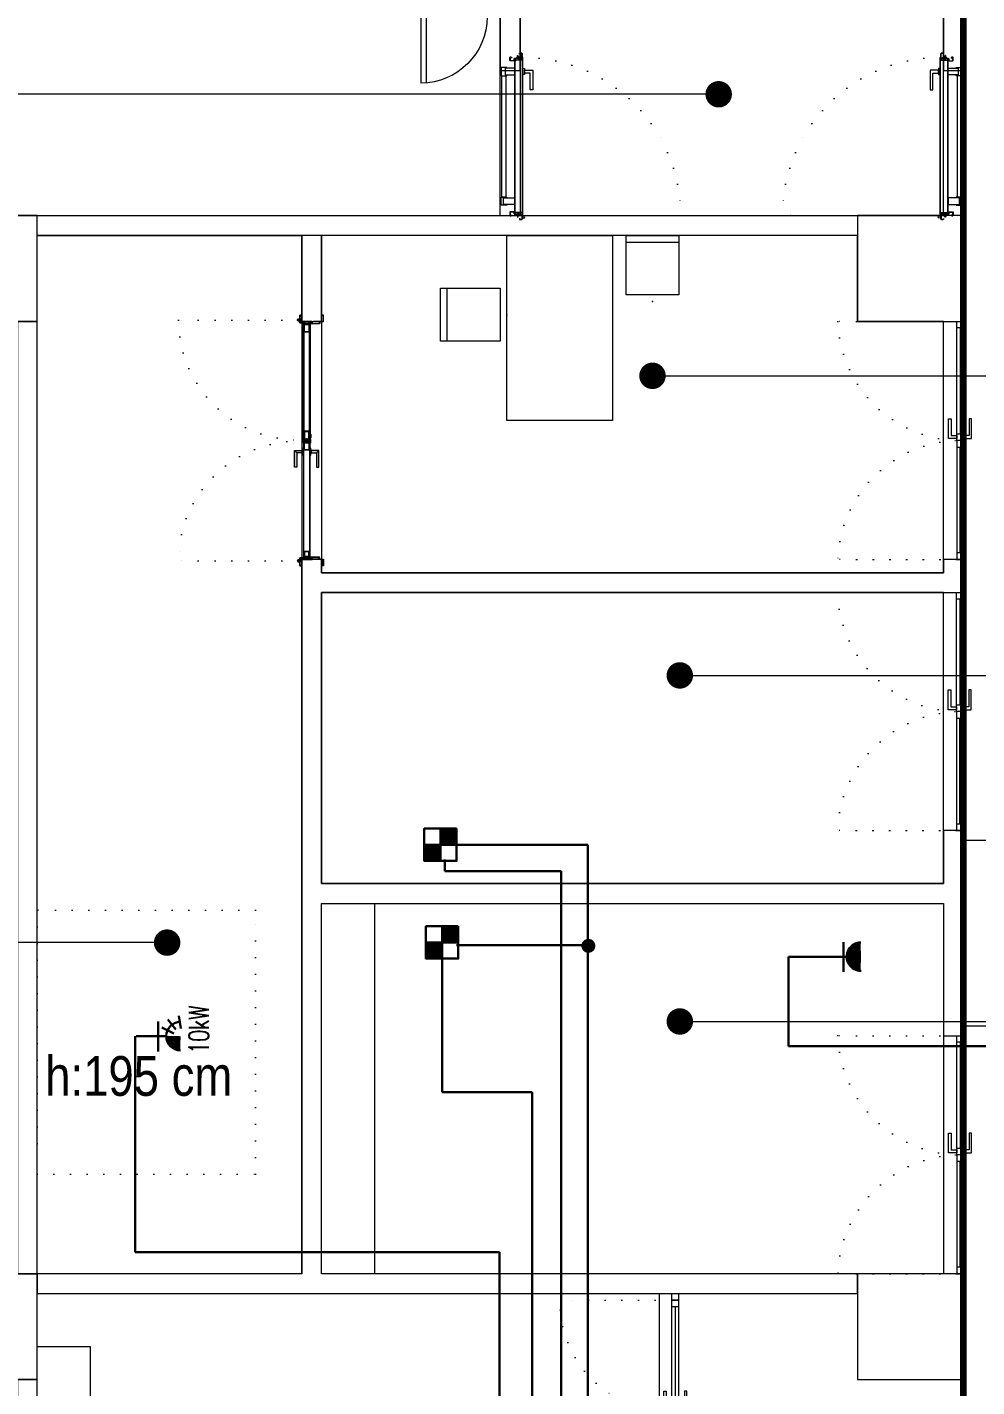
# Model space of a CAD drawing. Header units: metres. Extents: x -13194 to 152406, y -4219 to 19791.
# Drawn here: x 59888 to 60605, y 1595 to 2622 of the extents above; entities that cross this region are included whole.
import ezdxf

# ---------------------------------------------------------------- set-up
doc = ezdxf.new("R2010")
doc.units = ezdxf.units.M
doc.header["$LTSCALE"] = 100
doc.header["$MEASUREMENT"] = 0
for name, pattern in [('DOT2', [0.125, 0, -0.125]), ('DOT5', [0.75, 0, -0.75]), ('HIDDEN', [0.375, 0.25, -0.125])]:
    doc.linetypes.add(name, pattern=pattern)
doc.layers.get('0').update_dxf_attribs({"color": 9, "lineweight": 9})
for name, color, linetype, lineweight in [('00', 9, 'Continuous', 9), ('01', 9, 'Continuous', 9), ('05', 9, 'Continuous', 9), ('05S', 9, 'Continuous', 9), ('06B', 9, 'Continuous', 9), ('06C', 9, 'Continuous', 9), ('06D', 9, 'Continuous', 9), ('09', 9, 'Continuous', 9), ('10', 9, 'Continuous', 9), ('14', 9, 'Continuous', 9), ('15', 9, 'Continuous', 9), ('20', 9, 'DOT2', 9), ('21', 9, 'Continuous', 9), ('21_mahal200', 9, 'Continuous', 9), ('30', 41, 'Continuous', 9), ('E-DUVARA MONTE PRİZ KUTUSU', 7, 'Continuous', 30), ('E-KABLO', 7, 'Continuous', 30), ('E-KOMBİNE ETANŞ PRİZ (2x1 FAZ+4x3 FAZ)', 7, 'Continuous', 30), ('E-LINYE', 7, 'Continuous', 30), ('E-TRİFAZE ETANŞ PRİZ', 7, 'Continuous', 30), ('E-UPS PRİZ', 7, 'Continuous', 30), ('E-YAZI', 7, 'Continuous', 30)]:
    doc.layers.add(name, color=color, linetype=linetype, lineweight=lineweight)
doc.styles.add('E-YAZI', font='txttw.shx')
doc.styles.add('MuuM_TEXT-STANDART', font='ARIALN.TTF')
doc.dimstyles.new('MuuM_DIM200', dxfattribs={"dimscale": 20, "dimtxt": 2, "dimasz": 1, "dimexe": 1, "dimexo": 1, "dimgap": 1, "dimtad": 1, "dimdec": 1, "dimrnd": 0.5, "dimdsep": 46, "dimtxsty": 'MuuM_TEXT-STANDART', "dimblk": 'ARCHTICK', "dimcen": 0, "dimdle": 0.15, "dimclrd": 256, "dimclre": 256, "dimclrt": 256, "dimadec": 0, "dimazin": 0, "dimtfac": 5, "dimtdec": 1, "dimtix": 1, "dimtmove": 2, "dimatfit": 3, "dimldrblk": 'DOT', "dimfxl": 3, "dimfxlon": 1, "dimtolj": 1, "dimlwd": -1, "dimlwe": -1, "dimarcsym": 0})

# ---------------------------------------------------------------- blocks, each defined once
blk = doc.blocks.new('100_UPS PRİZ')
at = {"layer": 'E-UPS PRİZ', "color": 4}
for p, q in [((0, 2.4), (0, 0)), ((-1.22, 2.14), (1.28, 2.14))]:
    blk.add_line(p, q, dxfattribs=at)
at = {"layer": 'E-UPS PRİZ', "color": 4, "const_width": 1.2}
blk.add_lwpolyline([(-0.6, 3.58, 0.97398), (0.6, 3.58, 0.97398)], format="xyb", dxfattribs=at)
at = {"layer": 'E-UPS PRİZ', "color": 4}
blk.add_arc((0, 3.6), 1.2, 180.7551, 0.7551, dxfattribs=at)
blk = doc.blocks.new('E-1 TRIFAZE +1 MONOFAZE UPS+2 DATA')
at = {"layer": 'E-DUVARA MONTE PRİZ KUTUSU'}
h = blk.add_hatch(dxfattribs=at)
h.set_pattern_fill('ANSI31', color=30)
h.set_pattern_definition([(45, (-80359.58956, -61869.2512), (-0.08838834765, 0.08838834765), [])])
h.paths.add_polyline_path([(122, 0), (122, 122), (0, 122), (0, 0)])
h.paths.add_polyline_path([(0, -122), (0, 0), (-122, 0), (-122, -122)])
at = {"layer": 'E-DUVARA MONTE PRİZ KUTUSU', "color": 30}
for p, q in [((0, -122), (0, 122)), ((-122, 0), (122, 0))]:
    blk.add_line(p, q, dxfattribs=at)
blk.add_lwpolyline([(122, 122), (-122, 122), (-122, -122), (122, -122)], close=True, dxfattribs=at)
blk = doc.blocks.new('100_TRİFAZE ETANŞ PRİZ')
at = {"layer": 'E-TRİFAZE ETANŞ PRİZ', "color": 3}
for p, q in [((0.64, 3.76), (1.7, 3.6)), ((0.21, 3.17), (0.72, 2.16)), ((0.54, 3.34), (1.39, 2.67))]:
    blk.add_line(p, q, dxfattribs=at)
at = {"layer": 'E-TRİFAZE ETANŞ PRİZ', "color": 4}
for p, q in [((0, 2.54), (0, 0)), ((1.22, 1.86), (-1.29, 1.86))]:
    blk.add_line(p, q, dxfattribs=at)
at = {"layer": 'E-TRİFAZE ETANŞ PRİZ', "color": 4, "const_width": 1.2}
blk.add_lwpolyline([(0, 3.14, -0.414214), (-0.61, 3.73)], format="xyb", dxfattribs=at)
at = {"layer": 'E-TRİFAZE ETANŞ PRİZ', "color": 4}
blk.add_arc((-0.01, 3.74), 1.2, 180.7551, 0.7551, dxfattribs=at)
blk = doc.blocks.new('p-kolon_80x80')
blk.add_lwpolyline([(-40, -40), (40, -40), (40, 40), (-40, 40)], close=True)
blk = doc.blocks.new('1.bod.mimari.elk')
at = {"layer": '01'}
for p in [(3700, -6190), (4400, -6190), (3700, -6990), (4400, -6990)]:
    blk.add_blockref('p-kolon_80x80', p, dxfattribs=at)
blk = doc.blocks.new('p-b1 tavan lejant')
at = {"layer": '30'}
blk.add_lwpolyline([(60440, -24185), (60440, -20670), (60440, -20670), (60440, -20200), (61355, -20200), (61355, -18057.7), (62060, -18311.9), (62060, -18915), (62805, -18915), (62805, -21000), (62805, -21000), (62805, -21720), (62060, -21720), (62060, -22600), (62805, -22600), (62805, -24185), (60440, -24185)], dxfattribs=at)
for points in [[(60105, -22320), (60105, -22520), (60425, -22520), (60425, -22320)], [(59660, -22520), (60090, -22520), (60090, -22370), (59660, -22370)], [(59740, -23320), (59740, -22535), (59939.9, -22535), (59939.9, -23320)], [(60425, -22790), (60425, -22600), (60360, -22600), (60360, -22535), (59954.9, -22535), (59954.9, -22790)], [(60425, -23025), (60425, -22805), (59954.9, -22805), (59954.9, -23025)], [(59954.9, -23320), (59954.9, -23040), (60425, -23040), (60425, -23320)], [(59740, -23615), (59740, -23335), (60210, -23335), (60210, -23615)], [(60225, -24185), (60225, -23335), (60360, -23335), (60360, -23400), (60440, -23400), (60440, -24120), (60360, -24120), (60360, -24185)]]:
    blk.add_lwpolyline(points, close=True, dxfattribs=at)
blk = doc.blocks.new('prf-scr2')
at = {"linetype": 'DOT2', "ltscale": 10}
blk.add_line((0, 0.2), (0, -1.1), dxfattribs=at)
for p, q in [((-0.1, -0.2), (0.1, -0.3)), ((0.1, -0.2), (-0.1, -0.2)), ((0.1, -0.3), (-0.1, -0.3)), ((-0.1, -0.3), (0.1, -0.4)), ((0.1, -0.4), (-0.1, -0.4)), ((0.1, -0.5), (-0.1, -0.4)), ((-0.1, -0.4), (0.1, -0.4)), ((0.1, -0.6), (-0.1, -0.5)), ((-0.1, -0.5), (0.1, -0.5)), ((-0.1, -0.6), (0.1, -0.7)), ((0.1, -0.6), (-0.1, -0.6)), ((-0.1, -0.6), (0.1, -0.6)), ((-0.1, -0.7), (0.1, -0.8)), ((0.1, -0.7), (-0.1, -0.7)), ((-0.1, -0.8), (0.1, -0.8)), ((0.1, -0.8), (-0.1, -0.8)), ((0.1, -0.2), (0, -0.1)), ((0, -0.2), (0.1, -0.2))]:
    blk.add_line(p, q)
blk.add_lwpolyline([(0.2, 0), (-0.2, 0), (-0.2, 0), (-0.1, -0.1), (0.1, -0.1), (0.2, 0), (0.2, 0)], close=True)
for points in [[(0.2, 0), (-0.2, 0)], [(-0.1, -0.1), (-0.1, -0.2), (-0.1, -0.2), (-0.1, -0.2), (-0.1, -0.2), (-0.1, -0.3), (-0.1, -0.3), (-0.1, -0.3), (-0.1, -0.3), (-0.1, -0.4), (-0.1, -0.4), (-0.1, -0.4), (-0.1, -0.4), (-0.1, -0.4), (-0.1, -0.5), (-0.1, -0.5), (-0.1, -0.5), (-0.1, -0.5), (-0.1, -0.5), (-0.1, -0.5), (-0.1, -0.6), (-0.1, -0.6), (-0.1, -0.6), (-0.1, -0.6), (-0.1, -0.6), (-0.1, -0.7), (-0.1, -0.7), (-0.1, -0.7), (-0.1, -0.7), (-0.1, -0.7), (-0.1, -0.8), (-0.1, -0.8), (-0.1, -0.8), (-0.1, -0.8), (0, -0.9), (0, -0.9), (0, -0.9), (0.1, -0.8), (0.1, -0.8), (0.1, -0.7), (0.1, -0.7), (0.1, -0.7), (0.1, -0.7), (0.1, -0.7), (0.1, -0.7), (0.1, -0.6), (0.1, -0.6), (0.1, -0.6), (0.1, -0.6), (0.1, -0.6), (0.1, -0.5), (0.1, -0.5), (0.1, -0.5), (0.1, -0.5), (0.1, -0.4), (0.1, -0.4), (0.1, -0.4), (0.1, -0.4), (0.1, -0.4), (0.1, -0.3), (0.1, -0.3), (0.1, -0.3), (0.1, -0.3), (0.1, -0.3), (0.1, -0.3), (0.1, -0.2), (0.1, -0.2), (0.1, -0.2), (0.1, -0.2), (0.1, -0.2), (0.1, -0.1)]]:
    blk.add_lwpolyline(points)
blk = doc.blocks.new('gr-p-barel kilitli kapı kolu')
at = {"layer": '05S'}
h = blk.add_hatch(color=256, dxfattribs=at)
h.paths.add_polyline_path([(1.3, 0.8), (-1.3, 0.8), (-1.3, 0.7), (1.3, 0.7)])
h.paths.add_polyline_path([(2.75, 0.7), (-2.75, 0.7), (-2.75, 0), (2.75, 0)])
h.paths.add_polyline_path([(-11.7, 4.9), (-11.7, 6.7), (0.9, 6.7), (0.9, 0.8), (-0.9, 0.8), (-0.9, 4.9)])
at = {"flags": 128}
for points in [[(-0.9, 0.8), (-0.9, 4.9), (-11.7, 4.9), (-11.7, 6.7), (0.9, 6.7), (0.9, 0.8)], [(-0.8, 5), (0.8, 6.6)]]:
    blk.add_lwpolyline(points, dxfattribs=at)
blk.add_lwpolyline([(-2.75, 0), (-2.75, 0.7), (2.75, 0.7), (2.75, 0)])
blk.add_lwpolyline([(-1.3, 0.7), (1.3, 0.7), (1.3, 0.8), (-1.3, 0.8)], close=True)
blk = doc.blocks.new('p-de-02')
at = {"layer": '06C'}
blk.add_lwpolyline([(106.3, -16.6, 1), (106.3, -15.8), (104.3, -15.8), (104.3, -16.6), (106.4, -16.6)], format="xyb", dxfattribs=at)
blk.add_arc((106.3, -16.2), 0.5, 233.1301, 126.8699, dxfattribs=at)
at = {"layer": '09'}
for p, q in [((108.1, -16.7), (108.1, -16.6)), ((108.2, -16.7), (108.2, -16.6)), ((108.3, -16.6), (108.3, -16.7)), ((108.4, -16.7), (108.4, -16.6)), ((108.5, -16.6), (108.5, -16.7)), ((108.6, -16.7), (108.6, -16.6)), ((108.7, -16.6), (108.7, -16.7)), ((108.8, -16.6), (108.8, -16.7)), ((109.3, -21.9), (109.3, -21.7)), ((109.4, -21.7), (109.4, -21.9)), ((109.5, -21.9), (109.5, -21.7)), ((109.6, -21.7), (109.6, -21.9)), ((109.7, -21.9), (109.7, -21.7)), ((109.8, -21.7), (109.8, -21.9)), ((109.9, -21.9), (109.9, -21.7)), ((110, -21.9), (110, -21.7))]:
    blk.add_line(p, q, dxfattribs=at)
at = {"layer": '10'}
for points in [[(14.2, -6.8, -0.414214), (14.3, -6.7), (18.7, -6.7, -0.414214), (18.8, -6.8), (18.8, -14.1), (19, -14.1), (19, -6.8, 0.414214), (18.7, -6.5), (14.3, -6.5, 0.414214), (14, -6.8), (14, -7.7, 0.414214), (14.3, -8), (15.4, -8), (15.4, -7.8), (14.3, -7.8, -0.414214), (14.2, -7.7)], [(19, -9.7, -0.414214), (19.3, -9.4), (20.3, -9.4, -0.414214), (20.6, -9.7), (20.6, -16.1, -0.414214), (20.3, -16.4, -0.414214), (20, -16.1), (20, -15.2), (19, -15.2), (19, -24.2, -0.414214), (18.7, -24.5), (14.3, -24.5, -0.414214), (14, -24.2), (14, -23.3, -0.414214), (14.3, -23), (15.4, -23), (15.4, -23.2), (14.3, -23.2, 0.414214), (14.2, -23.3), (14.2, -24.2, 0.414214), (14.3, -24.3), (18.7, -24.3, 0.414214), (18.8, -24.2), (18.8, -15), (20.2, -15), (20.2, -16.1, 0.414214), (20.3, -16.2, 0.414214), (20.4, -16.1), (20.4, -9.7, 0.414214), (20.3, -9.6), (19.3, -9.6, 0.414214), (19.2, -9.7), (19.2, -10.6), (19, -10.6)], [(198.6, -9.7, 0.414214), (198.3, -9.4), (197.3, -9.4, 0.414214), (197, -9.7), (197, -16.1, 0.414214), (197.3, -16.4, 0.414214), (197.6, -16.1), (197.6, -15.2), (198.6, -15.2), (198.6, -24.2, 0.414214), (198.9, -24.5), (203.3, -24.5, 0.414214), (203.6, -24.2), (203.6, -23.3, 0.414214), (203.3, -23), (202.2, -23), (202.2, -23.2), (203.3, -23.2, -0.414214), (203.4, -23.3), (203.4, -24.2, -0.414214), (203.3, -24.3), (198.9, -24.3, -0.414214), (198.8, -24.2), (198.8, -15), (197.4, -15), (197.4, -16.1, -0.414214), (197.3, -16.2, -0.414214), (197.2, -16.1), (197.2, -9.7, -0.414214), (197.3, -9.6), (198.3, -9.6, -0.414214), (198.4, -9.7), (198.4, -10.6), (198.6, -10.6)], [(203.4, -6.8, 0.414214), (203.3, -6.7), (198.9, -6.7, 0.414214), (198.8, -6.8), (198.8, -14.1), (198.6, -14.1), (198.6, -6.8, -0.414214), (198.9, -6.5), (203.3, -6.5, -0.414214), (203.6, -6.8), (203.6, -7.7, -0.414214), (203.3, -8), (202.2, -8), (202.2, -7.8), (203.3, -7.8, 0.414214), (203.4, -7.7)], [(18.4, -25), (19.8, -24.4), (19.8, -21.5), (20, -21.5), (20, -24.5), (18.5, -25.2, -14.796002)], [(199.2, -25), (197.8, -24.4), (197.8, -21.5), (197.6, -21.5), (197.6, -24.5), (199.1, -25.2, 14.796002)]]:
    blk.add_lwpolyline(points, format="xyb", close=True, dxfattribs=at)
for points in [[(108.2, -20.1), (108.2, -18.1), (108.5, -18.1), (108.5, -17), (20.3, -17), (20.3, -18.1), (20.6, -18.1), (20.6, -20.1), (20.3, -20.1), (20.3, -18.3), (20, -18.3), (20, -16.7), (108.8, -16.7), (108.8, -18.3), (108.5, -18.3), (108.5, -20.1)], [(108.2, -18.1), (108.2, -20.1), (108.8, -20.1), (108.8, -21.7), (20, -21.7), (20, -20.1), (20.6, -20.1), (20.6, -18.1), (20.9, -18.1), (20.9, -20.3), (20.3, -20.3), (20.3, -21.4), (108.5, -21.4), (108.5, -20.3), (107.9, -20.3), (107.9, -18.1), (108.2, -18.1)], [(109.9, -20.1), (109.9, -18.1), (109.6, -18.1), (109.6, -17), (197.3, -17), (197.3, -18.1), (197, -18.1), (197, -20.1), (197.3, -20.1), (197.3, -18.3), (197.6, -18.3), (197.6, -16.7), (109.3, -16.7), (109.3, -18.3), (109.6, -18.3), (109.6, -20.1)], [(109.9, -18.1), (109.9, -20.1), (109.3, -20.1), (109.3, -21.7), (197.6, -21.7), (197.6, -20.1), (197, -20.1), (197, -18.1), (196.7, -18.1), (196.7, -20.3), (197.3, -20.3), (197.3, -21.4), (109.6, -21.4), (109.6, -20.3), (110.2, -20.3), (110.2, -18.1), (109.9, -18.1)]]:
    blk.add_lwpolyline(points, dxfattribs=at)
for points in [[(20.9, -17.2), (26.9, -17.2), (26.9, -21.2), (20.9, -21.2)], [(21.2, -17.5), (26.6, -17.5), (26.6, -20.9), (21.2, -20.9)], [(107.9, -17.2), (101.9, -17.2), (101.9, -21.2), (107.9, -21.2)], [(107.6, -17.5), (102.2, -17.5), (102.2, -20.9), (107.6, -20.9)], [(110, -16.1), (108.1, -16.1), (108.1, -16.6), (110.6, -16.6), (110.6, -16.6), (110.6, -16.1)], [(110.2, -17.2), (116.2, -17.2), (116.2, -21.2), (110.2, -21.2)], [(110.5, -17.5), (115.9, -17.5), (115.9, -20.9), (110.5, -20.9)], [(196.7, -17.2), (192.7, -17.2), (192.7, -21.2), (196.7, -21.2)], [(196.4, -17.5), (193, -17.5), (193, -20.9), (196.4, -20.9)], [(108.1, -22.4), (110, -22.4), (110, -21.9), (108.1, -21.9), (107.5, -21.9), (107.5, -22.4)]]:
    blk.add_lwpolyline(points, close=True, dxfattribs=at)
for centre in [(17.8, -25.5), (199.8, -25.5)]:
    blk.add_circle(centre, 0.55, dxfattribs=at)
at = {"layer": '20'}
for p, q in [((17.8, -25.5), (17.8, -116)), ((199.8, -25.5), (199.8, -116))]:
    blk.add_line(p, q, dxfattribs=at)
at = {"layer": '20', "linetype": 'HIDDEN'}
for points in [[(18.6, -24.3), (18.6, -23), (17.1, -23), (17.1, -24.3)], [(18.4, -25), (18.4, -23.2), (17.3, -23.2), (17.3, -25)], [(199, -24.3), (199, -23), (200.5, -23), (200.5, -24.3)], [(199.2, -25), (199.2, -23.2), (200.3, -23.2), (200.3, -25)]]:
    blk.add_lwpolyline(points, dxfattribs=at)
at = {"layer": '20'}
for centre, start, end in [((17.8, -25.5), 270, 2.4057), ((199.8, -25.5), 177.5943, 270)]:
    blk.add_arc(centre, 90.5, start, end, dxfattribs=at)
at = {"layer": '06B', "xscale": -1}
blk.add_blockref('gr-p-barel kilitli kapı kolu', (117.3, -16.7), dxfattribs=at)
at = {"layer": '06B', "rotation": 180}
blk.add_blockref('gr-p-barel kilitli kapı kolu', (117.3, -21.7), dxfattribs=at)
at = {"layer": '10', "xscale": -1, "rotation": 90}
for p in [(20.3, -19.2), (109.6, -19.2)]:
    blk.add_blockref('prf-scr2', p, dxfattribs=at)
at = {"layer": '10', "rotation": 270}
for p in [(108.5, -19.2), (197.3, -19.2)]:
    blk.add_blockref('prf-scr2', p, dxfattribs=at)
blk = doc.blocks.new('*U20')
at = {"ltscale": 15}
for p, q in [((-25, 1), (-26, 0)), ((-25, -1), (-26, 0)), ((-23, 1), (-25, 1)), ((-23, 1), (-23, -2)), ((-21, -3), (-18, 3)), ((-21, -3), (-18, 3)), ((-20, -3), (-17, 3)), ((-20, -3), (-16, 3)), ((-18, -3), (-15, 3)), ((-18, -3), (-15, 3)), ((-18, 1), (-18, 2)), ((-17, -3), (-14, 3)), ((-17, -3), (-13, 3)), ((-17, 1), (-17, 2)), ((-15, -3), (-12, 3)), ((-15, -3), (-12, 3)), ((-15, 1), (-15, 2)), ((-14, -3), (-11, 3)), ((-14, -3), (-10, 3)), ((-14, 1), (-14, 2)), ((-12, -3), (-9, 3)), ((-12, -3), (-9, 3)), ((-12, 1), (-12, 2)), ((-11, -3), (-8, 3)), ((-11, -3), (-7, 3)), ((-11, 1), (-11, 2)), ((-9, -3), (-6, 3)), ((-9, -3), (-6, 3)), ((-9, 1), (-9, 2)), ((-8, -3), (-4, 3)), ((-8, -3), (-5, 3)), ((-8, 1), (-8, 2)), ((-6, -3), (-3, 3)), ((-6, -3), (-3, 3)), ((-6, 1), (-6, 2)), ((-5, -3), (-1, 3)), ((-5, -3), (-2, 3)), ((-5, 1), (-5, 2)), ((-3, 1), (-3, 2)), ((0, 4), (-2, 1)), ((-2, 1), (-2, 2)), ((0, 0), (-1, 0)), ((-25, -1), (-23, -2)), ((-9, -2), (-23, -2)), ((-21, -3), (-21, -2)), ((-20, -3), (-19, -2)), ((-20, -2), (-19, -2)), ((-19, -2), (-18, -2)), ((-18, -3), (-18, -2)), ((-17, -3), (-16, -2)), ((-17, -2), (-16, -2)), ((-16, -2), (-15, -2)), ((-15, -3), (-15, -2)), ((-14, -3), (-13, -2)), ((-14, -2), (-13, -2)), ((-13, -2), (-12, -2)), ((-12, -3), (-12, -2)), ((-11, -3), (-10, -2)), ((-11, -2), (-10, -2)), ((-10, -2), (-9, -2)), ((-9, -3), (-9, -2)), ((-8, -2), (-7, -2)), ((-8, -3), (-7, -2)), ((-7, -2), (-6, -2)), ((-6, -3), (-6, -2)), ((-5, -2), (-4, -2)), ((-5, -3), (-4, -2)), ((-4, -2), (-2, -2)), ((0, -4), (-2, -2)), ((0, 0), (-1, 0))]:
    blk.add_line(p, q, dxfattribs=at)
for p, q in [((-7, 1), (-23, 1)), ((-17, 1), (-19, 1)), ((-16, 1), (-17, 1)), ((-14, 1), (-16, 1)), ((-13, 1), (-14, 1)), ((-11, 1), (-13, 1)), ((-10, 1), (-11, 1)), ((-8, 1), (-10, 1)), ((-7, 1), (-8, 1)), ((-5, 1), (-7, 1)), ((-4, 1), (-5, 1)), ((-2, 1), (-4, 1)), ((-2, 1), (-2, 1)), ((0, 0), (0, 4)), ((-2, -2), (-2, -2)), ((0, 0), (0, -4))]:
    blk.add_line(p, q)
for centre, radius, start, end in [((-26, 4), 3.92, 274.361, 322.1025), ((-26, -4), 3.92, 37.8975, 85.639), ((-18, 3), 0.0971, 330.3204, 150.3204), ((-17, 3), 0.0971, 330.3204, 150.3204), ((-15, 3), 0.0971, 330.3204, 150.3204), ((-14, 3), 0.0971, 330.3204, 150.3204), ((-12, 3), 0.0971, 330.3204, 150.3204), ((-11, 3), 0.0971, 330.3204, 150.3204), ((-9, 3), 0.0971, 330.3204, 150.3204), ((-8, 3), 0.0971, 330.3204, 150.3204), ((-6, 3), 0.0971, 330.3204, 150.3204), ((-5, 3), 0.0971, 330.3204, 150.3204), ((-3, 3), 0.0971, 330.3204, 150.3204), ((-2, 3), 0.0971, 330.3204, 150.3204), ((-1, 0), 0.486, 90, 270), ((0, 4), 0.25, 0, 150.0864), ((-21, -3), 0.0971, 150.3204, 330.3204), ((-20, -3), 0.0971, 150.3204, 330.3204), ((-18, -3), 0.0971, 150.3204, 330.3204), ((-17, -3), 0.0971, 150.3204, 330.3204), ((-15, -3), 0.0971, 150.3204, 330.3204), ((-14, -3), 0.0971, 150.3204, 330.3204), ((-12, -3), 0.0971, 150.3204, 330.3204), ((-11, -3), 0.0971, 150.3204, 330.3204), ((-9, -3), 0.0971, 150.3204, 330.3204), ((-8, -3), 0.0971, 150.3204, 330.3204), ((-6, -3), 0.0971, 150.3204, 330.3204), ((-5, -3), 0.0971, 150.3204, 330.3204), ((0, -4), 0.25, 209.9136, 0)]:
    blk.add_arc(centre, radius, start, end, dxfattribs=at)
blk = doc.blocks.new('conta')
at = {"ltscale": 10}
for p, q in [((-2649.9, 5345.5), (-2649.8, 5345.6)), ((-2649.9, 5344.5), (-2649.8, 5344.3)), ((-2649.8, 5344.3), (-2649.7, 5344.3)), ((-2649.7, 5345.4), (-2649.3, 5345.4)), ((-2649.2, 5345.4), (-2649.1, 5345.5)), ((-2649, 5344), (-2648.8, 5343.8)), ((-2648.9, 5344.1), (-2648.7, 5343.9)), ((-2648.8, 5345.1), (-2648.6, 5345.3)), ((-2648.8, 5344.9), (-2648.6, 5345.2)), ((-2648.7, 5343.8), (-2648.7, 5343.8)), ((-2648.6, 5345.3), (-2648.6, 5345.3))]:
    blk.add_line(p, q, dxfattribs=at)
for centre, radius, start, end in [((-2649.8, 5345.5), 0.05, 140.6345, 188.9372), ((-2653, 5345), 3.19, 350.4674, 8.9372), ((-2649.9, 5344.5), 0.02, 170.4674, 213.7451), ((-2649.7, 5345.6), 0.0696, 22.2428, 159.258), ((-2650.9, 5345), 1.24, 340.3382, 16.7772), ((-2649.7, 5344.6), 0.03, 160.3382, 273.2666), ((-2649.7, 5345.4), 0.03, 90, 196.7772), ((-2649.6, 5341.5), 3.01, 80.4362, 93.2666), ((-2649.3, 5345.5), 0.05, 270, 303.0062), ((-2649.2, 5344.1), 0.231, 353.9571, 81.9004), ((-2649.1, 5345.5), 0.03, 4.7972, 123.0062), ((-2649.1, 5344.5), 0.03, 260.4362, 338.7066), ((-2651.2, 5344.8), 2.33, 7.5897, 18.7951), ((-2649, 5345.6), 0.05, 18.7951, 42.1429), ((-2650.2, 5345), 1.27, 338.7066, 23.0418), ((-2648.9, 5344.1), 0.1, 173.9571, 217.2653), ((-2648.8, 5345.1), 0.05, 187.5897, 322.7347), ((-2658.2, 5345.2), 9.36, 353.6857, 357.8537), ((-2648.8, 5344.2), 0.1, 173.6857, 217.2653), ((-2648.8, 5344.8), 0.05, 142.7347, 180.2669), ((-2648.7, 5343.8), 0.05, 217.2653, 307.2653), ((-2648.7, 5343.8), 0.05, 307.2653, 37.2653), ((-2648.6, 5345.3), 0.05, 52.7347, 142.7347), ((-2648.6, 5345.3), 0.05, 322.7347, 52.7347)]:
    blk.add_arc(centre, radius, start, end, dxfattribs=at)
for points, knots in [([(-2649, 5345.6), (-2649, 5345.6), (-2649.1, 5345.7), (-2649.2, 5345.4), (-2649.3, 5345.7), (-2649.4, 5345.5), (-2649.5, 5345.7), (-2649.6, 5345.5), (-2649.7, 5345.6), (-2649.7, 5345.6)], [0.0086373, 0.0086373, 0.0086373, 0.0086373, 0.1097304, 0.3133405, 0.4430081, 0.5658764, 0.7165186, 0.8527974, 0.9648495, 0.9648495, 0.9648495, 0.9648495]), ([(-2649.7, 5344.3), (-2649.7, 5344.3), (-2649.7, 5344.5), (-2649.6, 5344.3), (-2649.3, 5344.4), (-2649.2, 5344.4), (-2649.2, 5344.4)], [0, 0, 0, 0, 0.1008757, 0.3841126, 0.5436166, 0.6906785, 0.6906785, 0.6906785, 0.6906785])]:
    blk.add_open_spline(points, degree=3, knots=knots, dxfattribs=at)
blk = doc.blocks.new('p-yn_sackasa')
at = {"layer": '10', "linetype": 'Continuous'}
for p, q in [((-2.2, 0), (-2.2, -0.2)), ((0, 6.9), (0, 6.2)), ((0, 6.2), (0, 6.9)), ((0.1, 6.9), (0.1, 6.2)), ((0.2, 6.9), (0.2, 6.2)), ((2.7, 7.2), (0.3, 7.2)), ((2.7, 7.2), (0.3, 7.2)), ((2.7, 7), (0.3, 7)), ((0.3, 7), (2.7, 7)), ((0.3, 6.1), (0.8, 6.1)), ((0.7, 6), (0.3, 6)), ((0.3, 5.9), (0.7, 5.9)), ((0.8, 5.9), (0.3, 5.9)), ((0.7, 5.9), (0.7, 6)), ((0.7, -0.7), (0.7, 2.3)), ((0.7, -0.7), (0.7, 2.3)), ((0.8, 5.9), (0.8, 6.1)), ((0.8, -0.7), (0.8, 2.3)), ((0.8, -0.7), (0.8, 2.3)), ((0.9, 2.3), (1, 2.3)), ((0.9, 2.3), (0.9, 2.3)), ((1, 2.5), (1, 2.4)), ((1, 2.5), (1, 2.5)), ((1.1, 2.5), (1.1, 3.7)), ((1.1, 2.5), (1.1, 3.7)), ((1.3, 3.7), (1.3, 2.5)), ((1.3, 2.5), (1.3, 3.7)), ((2.5, 4), (1.4, 4)), ((1.4, 4), (2.5, 4)), ((1.4, 3.8), (2.5, 3.8)), ((2.5, 3.8), (1.4, 3.8)), ((2.5, 3.4), (2.6, 3.7)), ((2.6, 3.7), (2.5, 3.4)), ((2.7, 3.6), (2.6, 3.3)), ((2.7, 3.6), (2.6, 3.3)), ((2.8, 3.3), (2.8, 6.9)), ((2.8, 3.3), (2.8, 6.9)), ((2.9, 3.3), (2.9, 6.9)), ((2.9, 3.3), (2.9, 6.9)), ((-2.9, -1.7), (-2.9, -0.3)), ((-2.9, -0.3), (-2.9, -1.7)), ((-2.8, -0.3), (-2.8, -1.7)), ((-2.8, -0.3), (-2.8, -1.7)), ((-2.2, 0), (-2.7, 0)), ((-2.2, 0), (-2.7, 0)), ((-2.2, -0.1), (-2.7, -0.1)), ((-2.2, -0.2), (-2.7, -0.2)), ((1, -1.8), (-2.7, -1.8)), ((1, -1.9), (-2.7, -1.9)), ((-2.7, -2), (1, -2)), ((1, -2), (-2.7, -2)), ((-2.2, -0.1), (-2.2, 0)), ((0.9, -0.8), (1, -0.8)), ((0.9, -0.8), (0.9, -0.8)), ((1, -0.9), (1, -0.9)), ((1, -0.9), (1, -0.9)), ((1.1, -1), (1.1, -1.7)), ((1.1, -1), (1.1, -1.7)), ((1.3, -1), (1.3, -1.7)), ((1.3, -1), (1.3, -1.7))]:
    blk.add_line(p, q, dxfattribs=at)
for points in [[(0.1, 2.1), (0.7, 2.1), (0.7, -0.5), (0.1, -0.5)], [(0.1, 2.1), (0.4, 2.1), (0.4, -0.5), (0.1, -0.5)]]:
    blk.add_lwpolyline(points, close=True, dxfattribs=at)
for centre, radius, start, end in [((0.3, 6.9), 0.249, 90, 180), ((0.3, 6.9), 0.261, 90, 180), ((0.3, 6.2), 0.249, 181.345, 271.3502), ((0.3, 6.2), 0.261, 180, 270), ((0.3, 6.9), 0.122, 90, 180), ((0.3, 6.2), 0.122, 180, 270), ((0.3, 6.9), 0.11, 90, 180), ((0.3, 6.2), 0.11, 180, 270), ((0.9, 2.3), 0.206, 63.2169, 180), ((0.9, 2.3), 0.219, 63.2153, 180), ((0.9, 2.3), 0.0801, 63.215, 180), ((0.9, 2.3), 0.0674, 63.2144, 180), ((1, 2.5), 0.219, 243.2148, 0), ((1, 2.5), 0.0801, 243.2203, 0), ((1, 2.5), 0.206, 243.2197, 0), ((1, 2.5), 0.0674, 243.2129, 0), ((1.4, 3.7), 0.24, 90, 180), ((1.4, 3.7), 0.253, 90, 180), ((1.4, 3.7), 0.114, 90, 180), ((1.4, 3.7), 0.101, 90, 180), ((2.5, 3.7), 0.249, 342.8613, 90), ((2.5, 3.7), 0.261, 342.8602, 90), ((2.5, 3.7), 0.122, 342.8607, 90), ((2.5, 3.7), 0.11, 342.8621, 90), ((2.7, 3.3), 0.232, 162.8601, 0), ((2.7, 3.3), 0.219, 162.8613, 0), ((2.7, 3.3), 0.0927, 162.8605, 0), ((2.7, 3.3), 0.0801, 162.8624, 0), ((2.7, 6.9), 0.249, 0, 90), ((2.7, 6.9), 0.261, 0, 90), ((2.7, 6.9), 0.122, 0, 90), ((2.7, 6.9), 0.11, 0, 90), ((-2.7, -0.3), 0.24, 90, 180), ((-2.7, -0.3), 0.253, 90, 180), ((-2.7, -1.7), 0.24, 180, 270), ((-2.7, -1.7), 0.253, 180, 270), ((-2.7, -0.3), 0.114, 90, 180), ((-2.7, -0.3), 0.101, 90, 180), ((-2.7, -1.7), 0.114, 180, 270), ((-2.7, -1.7), 0.101, 180, 270), ((0.9, -0.7), 0.206, 180, 296.7851), ((0.9, -0.7), 0.219, 180, 296.785), ((0.9, -0.7), 0.0674, 180, 180.5245), ((0.9, -0.7), 0.0801, 180, 296.785), ((0.9, -0.7), 0.0674, 180, 296.7871), ((1, -1), 0.219, 0, 116.7854), ((1, -1), 0.206, 0, 116.7836), ((1, -1), 0.0801, 0, 116.7811), ((1, -1), 0.0674, 0, 116.7871), ((1, -1.7), 0.114, 270, 0), ((1, -1.7), 0.24, 270, 0), ((1, -1.7), 0.101, 270, 0), ((1, -1.7), 0.253, 270, 0)]:
    blk.add_arc(centre, radius, start, end, dxfattribs=at)
at = {"layer": '10', "xscale": 0.0842696629213483, "yscale": 0.0842696629213483, "zscale": 0.0842696629213483}
blk.add_blockref('*U20', (1, 1.3), dxfattribs=at)
at = {"layer": '14', "xscale": -0.7887640449438696, "yscale": 0.7887640449438696, "zscale": 0.7887640449438204, "rotation": 90}
blk.add_blockref('conta', (4217.8, -2086.4), dxfattribs=at)
blk = doc.blocks.new('*U699')
at = {"layer": '06D'}
for points in [[(8.5, 9.6), (7.9, 9.6), (7.9, 13.6, -0.414214), (8.2, 13.9), (13.7, 13.9, -0.414214), (14.1, 13.6), (14.1, 9.6), (13.5, 9.6)], [(111.5, 9.6), (112.1, 9.6), (112.1, 13.6, 0.414214), (111.7, 13.9), (106.2, 13.9, 0.414214), (105.9, 13.6), (105.9, 9.6), (106.5, 9.6)]]:
    blk.add_lwpolyline(points, format="xyb", dxfattribs=at)
for points in [[(8.5, 10.9), (13.5, 10.9), (13.5, 3.4), (8.5, 3.4)], [(105.9, 13.3), (14.1, 13.3), (14.1, 10.2), (105.9, 10.2)], [(111.5, 12.1), (106.5, 12.1), (106.5, 3.4), (111.5, 3.4)]]:
    blk.add_lwpolyline(points, close=True, dxfattribs=at)
for points in [[(8.8, -2.6), (8.8, -3.8), (13.2, -3.8), (13.2, -2.6), (8.8, -2.6)], [(9.9, -3.8), (9.9, -10.1), (24.9, -10.1), (24.9, -8.2), (12.1, -8.2), (12.1, -8.2), (12.1, -3.8), (9.9, -3.8)]]:
    blk.add_lwpolyline(points, dxfattribs=at)
at = {"layer": '10', "ltscale": 10}
for p, q in [((1, 0.7), (2, 1.3)), ((1, 0.7), (2, 1.3)), ((2, 0.3), (1, 0.3)), ((2, 0.3), (1, 0.3)), ((2, 0.1), (1, 0.1)), ((2, 0.1), (1, 0.1)), ((2, 1.8), (2, 1.3)), ((2.3, 1.8), (2, 1.8)), ((2, 1.8), (2, 1.3)), ((2.3, 1.8), (2, 1.8)), ((2, 1.3), (2, -0.2)), ((2, 1.3), (2, -0.2)), ((2.3, -2.2), (2.3, 3.3)), ((2.3, 1.3), (2.3, 1.8)), ((2.3, 1.3), (2.3, 1.8)), ((2.3, -0.2), (2.3, 1.3)), ((2.3, -0.2), (2.3, 1.3)), ((117.6, 3.4), (2.4, 3.4)), ((2.4, -2.3), (2.4, 3.2)), ((117.5, 3.3), (2.5, 3.3)), ((117.5, -2.3), (117.5, 3.2)), ((117.7, -2.2), (117.7, 3.3)), ((117.7, 1.8), (117.7, 0.3)), ((118, 1.8), (117.7, 1.8)), ((117.7, 0.3), (117.7, -0.2)), ((118, 0.3), (118, 1.8)), ((118, 1.5), (119, 1.5)), ((118, 1.3), (119, 1.3)), ((119, 0.9), (118, 0.3)), ((118, -0.2), (118, 0.3)), ((0.3, -2.5), (0.3, -2.3)), ((0.4, -2.2), (2.2, -2.2)), ((0.4, -2.4), (0.4, -2.4)), ((119.6, -2.6), (0.4, -2.6)), ((119.5, -2.4), (0.5, -2.4)), ((0.5, -2.4), (2.3, -2.4)), ((2, -0.2), (2.3, -0.2)), ((2, -0.2), (2.3, -0.2)), ((119.5, -2.4), (117.6, -2.4)), ((117.7, -0.2), (118, -0.2)), ((119.6, -2.2), (117.7, -2.2)), ((119.5, -2.4), (119.5, -2.4)), ((119.7, -2.5), (119.7, -2.3)), ((120.8, -2), (120.8, -2.4)), ((120.8, -2), (120.8, -2.4)), ((121.1, -2), (121.1, -2.4)), ((121.1, -2), (121.1, -2.4)), ((121.2, -2.2), (121.1, -2.2)), ((121.2, -2.2), (121.1, -2.2)), ((121.2, -2.2), (121.2, -2.3)), ((121.2, -2.2), (121.2, -2.3)), ((121.6, -2.7), (121.7, -2.6)), ((121.6, -2.7), (121.7, -2.6))]:
    blk.add_line(p, q, dxfattribs=at)
blk.add_circle((120.9, -3.3), 0.843, dxfattribs=at)
blk.add_circle((120.9, -3.3), 0.843, dxfattribs=at)
for centre, radius, start, end in [((2.4, 3.3), 0.141, 104.9271, 165.0729), ((117.5, 3.2), 0.05, 0, 90), ((117.6, 3.3), 0.1, 0, 90), ((0.4, -2.3), 0.1, 90, 180), ((0.4, -2.5), 0.1, 180, 270), ((0.5, -2.4), 0.005, 180, 270), ((0.5, -2.4), 0.005, 90, 180), ((2.2, -2.2), 0.05, 270, 0), ((2.3, -2.3), 0.1, 270, 0), ((117.6, -2.3), 0.1, 180, 270), ((117.7, -2.2), 0.05, 180, 270), ((119.5, -2.4), 0.005, 270, 360), ((119.5, -2.4), 0.005, 0, 90), ((119.6, -2.3), 0.1, 0, 90), ((119.6, -2.5), 0.1, 270, 0), ((120.4, -2.3), 0.302, 285.5524, 60.0315), ((120.4, -2.3), 0.302, 285.5524, 60.0315), ((120.4, -2.3), 0.428, 336.352, 37.621), ((120.4, -2.3), 0.428, 336.352, 37.621), ((120.9, -3.3), 1.01, 39.4092, 74.2861), ((120.9, -3.3), 1.01, 39.4092, 74.2861)]:
    blk.add_arc(centre, radius, start, end, dxfattribs=at)
at = {"layer": '20'}
blk.add_lwpolyline([(119.7, -2.4), (119.7, -121.8, -0.414214), (0.3, -2.4, 1)], format="xyb", dxfattribs=at)
blk.add_blockref('p-yn_sackasa', (0, 0))
at = {"xscale": -1}
blk.add_blockref('p-yn_sackasa', (120, 0), dxfattribs=at)
blk = doc.blocks.new('gr-p-birim')
blk.add_lwpolyline([(-0.5, -0.5), (0.5, -0.5), (0.5, 0.5), (-0.5, 0.5)], close=True)
blk = doc.blocks.new('p-al-01')
at = {"layer": '06B'}
for points in [[(27, 4.3), (27, 10.6), (42, 10.6), (42, 8.7), (29.3, 8.7), (29.3, 8.7), (29.3, 4.3), (27, 4.3)], [(27, -0.7), (27, -6.9), (42, -6.9), (42, -5), (29.3, -5), (29.3, -5), (29.3, -0.7), (27, -0.7)]]:
    blk.add_lwpolyline(points, dxfattribs=at)
at = {"layer": '06D'}
for p, q in [((115.7, 4.3), (28.8, 4.3)), ((28.8, -0.7), (115.7, -0.7))]:
    blk.add_line(p, q, dxfattribs=at)
at = {"layer": '10'}
for points in [[(25.7, -0.7), (25.7, 4.3), (20.7, 4.3), (20.7, -0.7)], [(30.7, -0.7), (30.7, 4.3), (25.7, 4.3), (25.7, -0.7)], [(110.7, -0.7), (110.7, 4.3), (105.7, 4.3), (105.7, -0.7)], [(115.7, -0.7), (115.7, 4.3), (110.7, 4.3), (110.7, -0.7)]]:
    blk.add_lwpolyline(points, close=True, dxfattribs=at)
at = {"layer": '15'}
blk.add_lwpolyline([(105.7, 1.8), (30.7, 1.8)], dxfattribs=at)
at = {"layer": '20'}
blk.add_lwpolyline([(110.7, -0.7), (110.7, -85.7)], dxfattribs=at)
blk.add_arc((110.7, -0.7), 85, 180, 270, dxfattribs=at)
blk = doc.blocks.new('p-al-01_a')
at = {"layer": '06B'}
for points in [[(-5, -88.6), (-11.2, -88.6), (-11.2, -73.6), (-9.4, -73.6), (-9.4, -86.4), (-9.4, -86.4), (-5, -86.4), (-5, -88.6)], [(0, -88.6), (6.2, -88.6), (6.2, -73.6), (4.4, -73.6), (4.4, -86.4), (4.4, -86.4), (0, -86.4), (0, -88.6)]]:
    blk.add_lwpolyline(points, dxfattribs=at)
at = {"layer": '06D'}
for p, q in [((-5, -86.9), (-5, -5)), ((0, -5), (0, -86.9)), ((-5, -93.1), (-5, -175)), ((0, -175), (0, -93.1))]:
    blk.add_line(p, q, dxfattribs=at)
at = {"layer": '10'}
for points in [[(-5, 0), (0, 0), (0, -5), (-5, -5)], [(-5, -85), (0, -85), (0, -90), (-5, -90)], [(-5, -95), (0, -95), (0, -90), (-5, -90)], [(-5, -180), (0, -180), (0, -175), (-5, -175)]]:
    blk.add_lwpolyline(points, close=True, dxfattribs=at)
at = {"layer": '15'}
for points in [[(-2.5, -5), (-2.5, -85)], [(-2.5, -175), (-2.5, -95)]]:
    blk.add_lwpolyline(points, dxfattribs=at)
at = {"layer": '20'}
for points in [[(-5.3, 0), (-94.9, 0)], [(-5.3, -180), (-94.9, -180)], [(-5, -180), (-94.9, -180)]]:
    blk.add_lwpolyline(points, dxfattribs=at)
for centre, start, end in [((-1.5, 3.4), 182.0745, 267.6937), ((-1.5, -183.4), 92.3063, 177.9255)]:
    blk.add_arc(centre, 93.5, start, end, dxfattribs=at)
blk = doc.blocks.new('p-sandalye')
blk.add_line((-45, 20), (-45, -20))
blk.add_lwpolyline([(-5, 20), (-50, 20), (-50, -20), (-5, -20)], close=True)
blk.add_point((0, 0.1))
blk = doc.blocks.new('p-masa_servis')
at = {"linetype": 'DOT5'}
blk.add_lwpolyline([(0, 0), (0, 0)], dxfattribs=at)
blk.add_lwpolyline([(0, 0), (0, -80), (140, -80), (140, 0)], close=True)
for p, rotation in [((60, 0), 270), ((50, -110.1), 2.073722e-10)]:
    blk.add_blockref('p-sandalye', p, dxfattribs=dict(rotation=rotation))
blk = doc.blocks.new('p-birim')
blk.add_lwpolyline([(0, 0), (1, 0), (1, 1), (0, 1)], close=True)
blk = doc.blocks.new('_ArchTick')
at = {"color": 0, "linetype": 'ByBlock', "const_width": 0.15}
blk.add_lwpolyline([(-0.5, -0.5), (0.5, 0.5)], dxfattribs=at)
blk = doc.blocks.new('_Dot')
at = {"color": 0, "linetype": 'ByBlock', "lineweight": -2}
blk.add_line((-0.5, 0), (-1, 0), dxfattribs=at)
at = {"color": 0, "linetype": 'ByBlock', "const_width": 0.5}
blk.add_lwpolyline([(-0.25, 0, 1), (0.25, 0, 1)], format="xyb", close=True, dxfattribs=at)
blk = doc.blocks.new('ttttttttttttt')
for points in [[(3983.5, -30733.6), (3983.5, -30748.6)], [(3988.5, -30733.6), (3983.5, -30733.6)], [(3988.5, -30733.6), (3988.5, -30748.6)], [(4043.5, -30733.6), (4038.5, -30733.6)], [(4038.5, -30733.6), (4038.5, -30748.6)], [(4043.5, -30733.6), (4043.5, -30748.6)], [(3988.5, -30748.6), (3983.5, -30748.6)], [(4034.5, -30748.6), (3988.5, -30748.6)], [(4034.5, -30748.6), (4034.5, -30798.6)], [(4034.5, -30748.6), (4038.5, -30748.6)], [(4043.5, -30748.6), (4038.5, -30748.6)], [(4038.5, -30748.6), (4038.5, -30798.6)]]:
    blk.add_lwpolyline(points)
blk.add_arc((4038.5, -30748.6), 50, 180, 270)
blk = doc.blocks.new('1.bod.mimari1.elk')
at = {"layer": '00'}
for points in [[(3785.2, -6000), (4090, -6000), (4090, -6040.29), (4105, -6040.29), (4105, -5950), (4090, -5950), (4090, -5985), (4020, -5985), (4020, -5600), (4090, -5600)], [(4440, -6040.29), (4440, -5950), (4425, -5950), (4425, -6040.29), (4440, -6040.29)], [(3954.87, -6230), (3954.87, -6165), (3939.87, -6165), (3939.87, -6165), (3939.87, -6230), (3954.87, -6230)]]:
    blk.add_lwpolyline(points, dxfattribs=at)
for points in [[(3740, -6150), (4360, -6150), (4360, -6165), (3740, -6165)], [(3740, -6230), (3740, -6230), (3740, -6230), (3725, -6230), (3725, -6950), (3740, -6950), (3740, -6690), (3740, -6690), (3740, -6675), (3740, -6675), (3740, -6230), (3740, -6230)], [(3939.87, -6410), (3939.87, -6950), (3740, -6950), (3740, -6965), (4360, -6965), (4360, -6950), (3954.87, -6950), (3954.87, -6670), (4425, -6670), (4425, -6770), (4440, -6770), (4439.75, -6615), (4425, -6615), (4425, -6655), (3954.87, -6655), (3954.87, -6435), (4425, -6435), (4439.75, -6435), (4439.75, -6435), (4440, -6410), (4425, -6410), (4425, -6420), (3954.87, -6420), (3954.87, -6410)], [(4225, -7245), (3740, -7245), (3740, -7030), (3725, -7030), (3725, -7750), (3740, -7750), (3740, -7535), (4225, -7535), (4225, -7520), (3740, -7520), (3740, -7260), (4225, -7260)]]:
    blk.add_lwpolyline(points, close=True, dxfattribs=at)
at = {"layer": '20', "ltscale": 2, "const_width": 5}
blk.add_lwpolyline([(4440, -7830), (3660, -7830), (3660, -4550), (4440, -4550)], close=True, dxfattribs=at)
at = {"layer": '20'}
blk.add_lwpolyline([(3740, -6874.76), (3905, -6874.76), (3905, -6675), (3740, -6675)], close=True, dxfattribs=at)
for name, p in [('p-b1 tavan lejant', (-56000, 16370)), ('p-al-01_a', (4440, -6230)), ('p-al-01_a', (4439.75, -6435)), ('p-al-01_a', (4440, -6770))]:
    blk.add_blockref(name, p)
at = {"xscale": -1}
blk.add_blockref('ttttttttttttt', (8068.49, 24748.79), dxfattribs=at)
at = {"xscale": -1, "rotation": 270}
blk.add_blockref('p-al-01', (4220.4, -7080.67), dxfattribs=at)
at = {"layer": '05', "xscale": -1, "rotation": 90}
blk.add_blockref('p-masa_servis', (4094.88, -6165), dxfattribs=at)
at = {"layer": '05', "xscale": 60.00000000000003, "yscale": 140}
blk.add_blockref('p-birim', (4439.87, -6762.5), dxfattribs=at)
at = {"layer": '05', "xscale": -40, "rotation": 180}
for p, yscale in [((3974.87, -6810), 280), ((3760, -7045), 80)]:
    blk.add_blockref('gr-p-birim', p, dxfattribs=dict(at, yscale=yscale))
at = {"layer": '10', "xscale": -1, "rotation": 90}
blk.add_blockref('*U699', (4104.46, -6030.15), dxfattribs=at)
at = {"layer": '10', "rotation": 270}
for name, p in [('*U699', (4425, -6030.15)), ('p-de-02', (3962.88, -6211.2))]:
    blk.add_blockref(name, p, dxfattribs=at)
at = {"layer": '21', "style": 'MuuM_TEXT-STANDART'}
blk.add_text('h:195 cm', height=30, dxfattribs=at).set_placement((3746.05, -6815.47))
at = {"layer": '21_mahal200'}
for points in [[(4255.02, -6058.3), (3642.2, -6058.3)], [(4204.98, -6271.15), (4549.65, -6271.15)], [(4225.66, -6497.65), (4549.65, -6497.65)], [(3838.2, -6699.65), (3642.2, -6699.65)], [(4225.66, -6759.28), (4549.65, -6759.28)]]:
    blk.add_leader(points, dimstyle='MuuM_DIM200', override={"dimasz": 1, "dimfxl": 10}, dxfattribs=at)

msp = doc.modelspace()

# ---------------------------------------------------------------- linework, layer by layer
at = {"layer": 'E-KABLO', "color": 4, "const_width": 5.25}
msp.add_lwpolyline([(60309.1, 1927.9, 1), (60314.4, 1927.9, 1)], format="xyb", close=True, dxfattribs=at)
at = {"layer": 'E-KOMBİNE ETANŞ PRİZ (2x1 FAZ+4x3 FAZ)', "color": 2}
for p, q in [((60203.2, 1984.3), (60203.2, 1993.3)), ((60291.2, 1984.3), (60203.2, 1984.3)), ((60291.2, 947.3), (60291.2, 1984.3)), ((60201.2, 1817.3), (60201.2, 1918.3)), ((59969.3, 1859.6), (59969.3, 1696.3)), ((60269.2, 1817.3), (60201.2, 1817.3)), ((60269.2, 925.1), (60269.2, 1817.3)), ((59969.3, 1696.3), (60244.7, 1696.3)), ((60244.7, 897.3), (60244.7, 1696.3))]:
    msp.add_line(p, q, dxfattribs=at)
at = {"layer": 'E-LINYE', "color": 4}
for p, q in [((60212.2, 2004.3), (60311.3, 2004.3)), ((60311.3, 2004.3), (60311.3, 995.6)), ((60212.2, 1928.3), (60311.3, 1928.3)), ((60493.6, 1919.6), (60462.9, 1919.6)), ((60462.9, 1919.6), (60462.9, 1852)), ((60462.9, 1852), (61464, 1852))]:
    msp.add_line(p, q, dxfattribs=at)

# ---------------------------------------------------------------- block references
at = {"layer": '06D'}
for name in ['1.bod.mimari.elk', '1.bod.mimari1.elk']:
    msp.add_blockref(name, (56155.2, 8630), dxfattribs=at)
at = {"layer": 'E-DUVARA MONTE PRİZ KUTUSU', "color": 4, "xscale": 0.1, "yscale": 0.1, "zscale": 0.1}
for p in [(60199.9, 2004.3), (60201.2, 1930.5)]:
    msp.add_blockref('E-1 TRIFAZE +1 MONOFAZE UPS+2 DATA', p, dxfattribs=at)
at = {"layer": 'E-TRİFAZE ETANŞ PRİZ', "xscale": -9.000000000000004, "yscale": 9.000000000000002, "zscale": 9, "rotation": 270}
msp.add_blockref('100_TRİFAZE ETANŞ PRİZ', (59969.9, 1859.7), dxfattribs=at)
at = {"layer": 'E-UPS PRİZ', "xscale": 9, "yscale": 9, "zscale": 9, "rotation": 270}
msp.add_blockref('100_UPS PRİZ', (60485.4, 1919.7), dxfattribs=at)

# ---------------------------------------------------------------- texts
at = {"layer": 'E-YAZI', "color": 3, "style": 'E-YAZI', "width": 0.7}
msp.add_text('10kW', height=15, rotation=90, dxfattribs=at).set_placement((60024.9, 1846.4))

doc.saveas('drawing.dxf')
